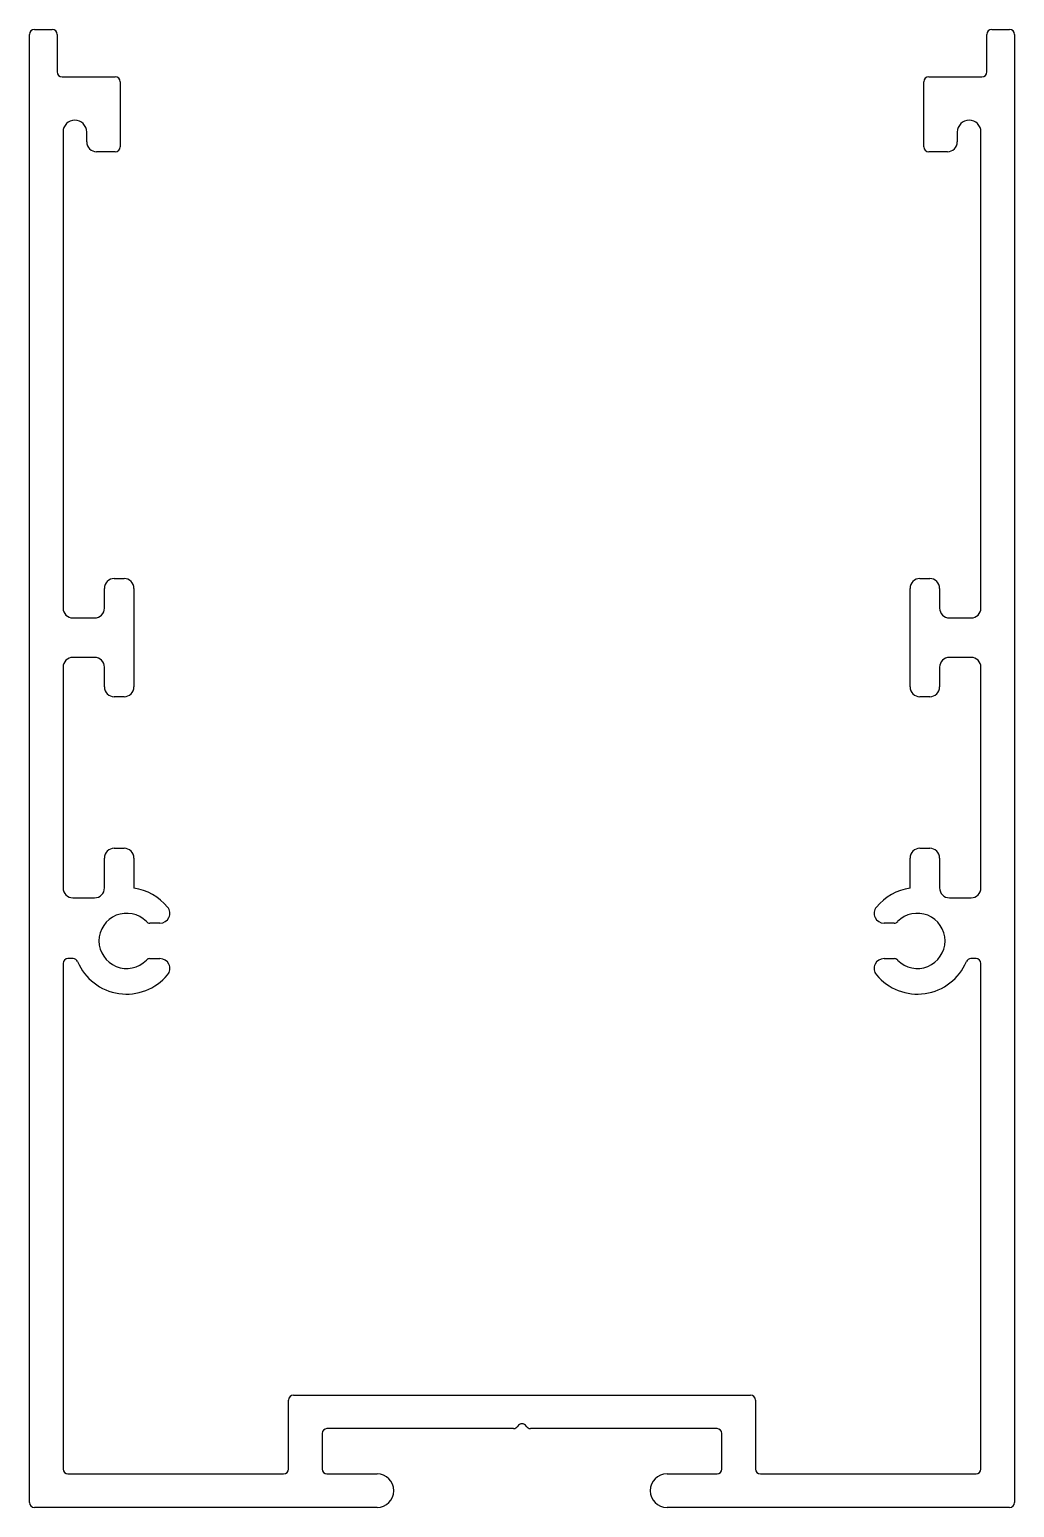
# Model space of a CAD drawing. Extents: x 1167.5 to 1217.5, y 714.2 to 789.2.
import ezdxf

# ---------------------------------------------------------------- set-up
doc = ezdxf.new("R2010")
doc.units = 0
doc.layers.get('0').update_dxf_attribs({"linetype": 'CONTINUOUS'})

msp = doc.modelspace()

# ---------------------------------------------------------------- linework, layer by layer
for p, q in [((1167.759, 789.205), (1168.659, 789.205)), ((1216.359, 789.205), (1217.259, 789.205)), ((1167.509, 714.455), (1167.509, 788.955)), ((1168.909, 788.955), (1168.909, 787.055)), ((1216.109, 787.055), (1216.109, 788.955)), ((1217.509, 788.955), (1217.509, 714.455)), ((1169.159, 786.805), (1171.859, 786.805)), ((1213.159, 786.805), (1215.859, 786.805)), ((1172.109, 786.555), (1172.109, 783.255)), ((1212.909, 783.255), (1212.909, 786.555)), ((1169.209, 784.005), (1169.209, 759.845)), ((1170.409, 783.505), (1170.409, 784.005)), ((1214.609, 784.005), (1214.609, 783.505)), ((1215.809, 759.845), (1215.809, 784.005)), ((1171.859, 783.005), (1170.909, 783.005)), ((1214.109, 783.005), (1213.159, 783.005)), ((1171.811, 761.345), (1172.311, 761.345)), ((1212.707, 761.345), (1213.207, 761.345)), ((1171.311, 759.847), (1171.311, 760.845)), ((1172.811, 760.845), (1172.811, 755.845)), ((1212.207, 755.845), (1212.207, 760.845)), ((1213.707, 760.845), (1213.707, 759.847)), ((1169.709, 759.345), (1170.812, 759.347)), ((1214.206, 759.347), (1215.309, 759.345)), ((1169.209, 756.845), (1169.209, 745.644)), ((1170.812, 757.343), (1169.709, 757.345)), ((1171.311, 755.845), (1171.311, 756.843)), ((1213.707, 756.843), (1213.707, 755.845)), ((1215.309, 757.345), (1214.206, 757.343)), ((1215.809, 745.644), (1215.809, 756.845)), ((1172.311, 755.345), (1171.811, 755.345)), ((1213.207, 755.345), (1212.707, 755.345)), ((1171.311, 745.644), (1171.311, 747.155)), ((1171.811, 747.655), (1172.311, 747.655)), ((1172.811, 747.155), (1172.811, 745.63)), ((1212.207, 745.63), (1212.207, 747.155)), ((1212.707, 747.655), (1213.207, 747.655)), ((1213.707, 747.155), (1213.707, 745.644)), ((1169.709, 745.144), (1170.811, 745.144)), ((1214.207, 745.144), (1215.309, 745.144)), ((1174.131, 743.857), (1173.617, 743.857)), ((1211.401, 743.857), (1210.887, 743.857)), ((1169.209, 741.807), (1169.209, 716.155)), ((1169.717, 742.057), (1169.459, 742.057)), ((1173.617, 742.057), (1174.131, 742.057)), ((1210.887, 742.057), (1211.401, 742.057)), ((1215.559, 742.057), (1215.3, 742.057)), ((1215.809, 716.155), (1215.809, 741.807)), ((1180.659, 716.155), (1180.659, 719.655)), ((1180.909, 719.905), (1204.109, 719.905)), ((1204.359, 719.655), (1204.359, 716.155)), ((1182.359, 717.955), (1182.359, 716.155)), ((1192.076, 718.205), (1182.609, 718.205)), ((1202.409, 718.205), (1192.942, 718.205)), ((1202.659, 716.155), (1202.659, 717.955)), ((1169.459, 715.905), (1180.409, 715.905)), ((1182.609, 715.905), (1185.148, 715.905)), ((1199.87, 715.905), (1202.409, 715.905)), ((1204.609, 715.905), (1215.559, 715.905)), ((1185.148, 714.205), (1167.759, 714.205)), ((1217.259, 714.205), (1199.87, 714.205))]:
    msp.add_line(p, q)
for centre, radius, start, end in [((1167.759, 788.955), 0.25, 90, 180), ((1168.659, 788.955), 0.25, 0, 90), ((1216.359, 788.955), 0.25, 90, 180), ((1217.259, 788.955), 0.25, 0, 90), ((1169.159, 787.055), 0.25, 180, 270), ((1171.859, 786.555), 0.25, 0, 90), ((1213.159, 786.555), 0.25, 90, 180), ((1215.859, 787.055), 0.25, 270, 360), ((1169.809, 784.005), 0.6, 0, 180), ((1215.209, 784.005), 0.6, 0, 180), ((1170.909, 783.505), 0.5, 180, 270), ((1171.859, 783.255), 0.25, 270, 0), ((1213.159, 783.255), 0.25, 180, 270), ((1214.109, 783.505), 0.5, 270, 0), ((1171.811, 760.845), 0.5, 90, 180), ((1172.311, 760.845), 0.5, 360, 90), ((1212.707, 760.845), 0.5, 90, 180), ((1213.207, 760.845), 0.5, 360, 90), ((1169.709, 759.845), 0.5, 180, 270), ((1170.811, 759.847), 0.5, 270.09632, 0), ((1214.207, 759.847), 0.5, 180, 269.90368), ((1215.309, 759.845), 0.5, 270, 0), ((1169.709, 756.845), 0.5, 90, 180), ((1170.811, 756.843), 0.5, 0, 89.90368), ((1214.207, 756.843), 0.5, 90.09632, 180), ((1215.309, 756.845), 0.5, 0, 90), ((1171.811, 755.845), 0.5, 180, 270), ((1172.311, 755.845), 0.5, 270, 0), ((1212.707, 755.845), 0.5, 180, 270), ((1213.207, 755.845), 0.5, 270, 0), ((1171.811, 747.155), 0.5, 90, 180), ((1172.311, 747.155), 0.5, 360, 90), ((1212.707, 747.155), 0.5, 90, 180), ((1213.207, 747.155), 0.5, 360, 90), ((1169.709, 745.644), 0.5, 180, 270), ((1170.811, 745.644), 0.5, 270, 0), ((1172.434, 742.957), 2.7, 39.5212, 81.97788), ((1212.584, 742.957), 2.7, 98.02212, 140.4788), ((1214.207, 745.644), 0.5, 180, 270), ((1215.309, 745.644), 0.5, 270, 0), ((1172.434, 742.957), 1.4, 44.18439, 315.81561), ((1174.131, 744.357), 0.5, 270, 39.5212), ((1210.887, 744.357), 0.5, 140.4788, 270), ((1212.584, 742.957), 1.4, 224.18439, 135.81561), ((1173.617, 744.107), 0.25, 224.18439, 270), ((1211.401, 744.107), 0.25, 270, 315.81561), ((1169.459, 741.807), 0.25, 90, 180), ((1169.717, 741.807), 0.25, 22.94395, 90), ((1172.434, 742.957), 2.7, 202.94395, 320.4788), ((1173.617, 741.807), 0.25, 90, 135.81561), ((1174.131, 741.557), 0.5, 320.4788, 90), ((1210.887, 741.557), 0.5, 90, 219.5212), ((1212.584, 742.957), 2.7, 219.5212, 337.05605), ((1211.401, 741.807), 0.25, 44.18439, 90), ((1215.3, 741.807), 0.25, 90, 157.05605), ((1215.559, 741.807), 0.25, 0, 90), ((1180.909, 719.655), 0.25, 90, 180), ((1204.109, 719.655), 0.25, 360, 90), ((1182.609, 717.955), 0.25, 90, 180), ((1192.076, 718.455), 0.25, 270, 330), ((1192.509, 718.205), 0.25, 89.96561, 150), ((1192.509, 718.205), 0.25, 30, 90.03439), ((1192.942, 718.455), 0.25, 210, 270), ((1202.409, 717.955), 0.25, 0, 90), ((1169.459, 716.155), 0.25, 180, 270), ((1180.409, 716.155), 0.25, 270, 0), ((1182.609, 716.155), 0.25, 180, 270), ((1185.148, 715.055), 0.85, 270, 90), ((1199.87, 715.055), 0.85, 90, 270), ((1202.409, 716.155), 0.25, 270, 0), ((1204.609, 716.155), 0.25, 180, 270), ((1215.559, 716.155), 0.25, 270, 0), ((1167.759, 714.455), 0.25, 180, 270), ((1217.259, 714.455), 0.25, 270, 0)]:
    msp.add_arc(centre, radius, start, end)

doc.saveas('drawing.dxf')
